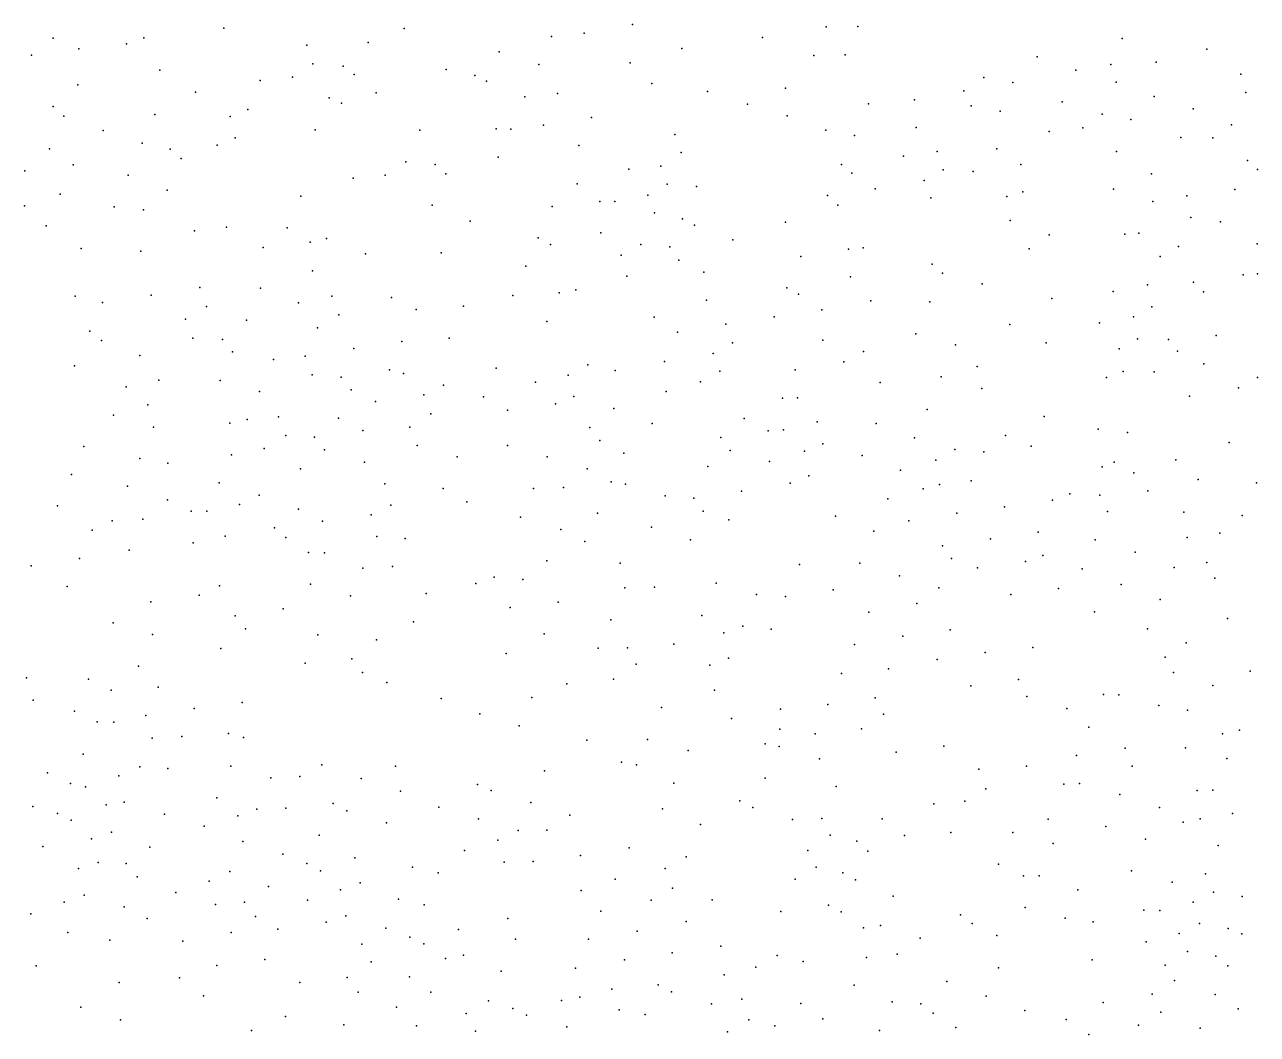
# Model space of a CAD drawing. Header units: inches. Extents: x 1412531 to 1412842, y 4931459 to 4931713.
# Drawn here: x 1412531.4 to 1412608.9, y 4931459 to 4931522.5 of the extents above; entities that cross this region are included whole.
import ezdxf

# ---------------------------------------------------------------- set-up
doc = ezdxf.new("R2010")
doc.units = ezdxf.units.IN
doc.header["$MEASUREMENT"] = 0

msp = doc.modelspace()

# ---------------------------------------------------------------- linework, layer by layer
for p in [(1412569.58, 4931522.49, 71.17), (1412581.77, 4931522.35, 73.65), (1412583.76, 4931522.37, 73.94), (1412533.14, 4931521.64, 60.26), (1412538.85, 4931521.67, 62.69), (1412543.87, 4931522.28, 64.58), (1412555.23, 4931522.24, 67.55), (1412564.49, 4931521.75, 70.11), (1412566.54, 4931521.95, 70.61), (1412577.77, 4931521.69, 72.9), (1412600.39, 4931521.63, 75.1), (1412534.75, 4931520.97, 61.12), (1412537.76, 4931521.29, 62.4), (1412549.09, 4931521.2, 65.92), (1412552.96, 4931521.37, 66.89), (1412561.2, 4931520.78, 68.98), (1412572.69, 4931521, 71.9), (1412605.71, 4931520.95, 75.71), (1412531.79, 4931520.58, 59.98), (1412549.48, 4931520.03, 66.15), (1412563.7, 4931519.98, 69.69), (1412569.44, 4931520.09, 70.99), (1412580.99, 4931520.55, 73.36), (1412582.97, 4931520.6, 73.44), (1412595.04, 4931520.47, 74.67), (1412599.67, 4931519.99, 75.06), (1412602.53, 4931520.13, 75.19), (1412539.86, 4931519.63, 63.19), (1412548.2, 4931519.19, 65.6), (1412551.39, 4931519.88, 66.65), (1412552.08, 4931519.35, 66.67), (1412557.87, 4931519.67, 68.29), (1412559.66, 4931519.3, 68.81), (1412597.48, 4931519.62, 74.51), (1412607.85, 4931519.37, 75.82), (1412534.69, 4931518.71, 61.25), (1412546.17, 4931518.97, 65), (1412560.4, 4931518.94, 68.83), (1412570.81, 4931518.79, 71.36), (1412579.2, 4931518.49, 72.81), (1412591.68, 4931519.17, 74.29), (1412593.5, 4931518.85, 74.15), (1412600, 4931518.87, 75.01), (1412542.1, 4931518.25, 63.94), (1412550.51, 4931517.9, 66.14), (1412553.46, 4931518.21, 67.08), (1412562.81, 4931517.96, 69.48), (1412564.87, 4931518.16, 69.9), (1412574.31, 4931518.28, 71.79), (1412587.32, 4931517.76, 73.69), (1412590.42, 4931518.32, 73.93), (1412602.4, 4931517.97, 75.05), (1412608.17, 4931518.22, 75.64), (1412533.15, 4931517.35, 60.43), (1412545.38, 4931517.16, 64.73), (1412551.28, 4931517.55, 66.36), (1412576.82, 4931517.5, 72.37), (1412584.42, 4931517.52, 73.19), (1412590.89, 4931517.38, 73.99), (1412592.71, 4931517.06, 73.83), (1412596.61, 4931517.63, 74.14), (1412604.86, 4931517.19, 75.4), (1412533.82, 4931516.73, 60.63), (1412539.53, 4931516.84, 63.13), (1412544.27, 4931516.72, 64.46), (1412563.99, 4931516.18, 69.46), (1412567.01, 4931516.66, 70.33), (1412579.32, 4931516.75, 72.76), (1412599.12, 4931516.86, 74.64), (1412600.93, 4931516.53, 74.69), (1412607.27, 4931516.19, 75.58), (1412536.29, 4931515.83, 61.78), (1412544.59, 4931515.38, 64.21), (1412549.62, 4931515.88, 65.92), (1412556.2, 4931515.85, 67.71), (1412561, 4931515.95, 68.87), (1412561.93, 4931515.93, 69.22), (1412572.25, 4931515.59, 71.4), (1412581.75, 4931515.86, 72.94), (1412583.54, 4931515.53, 72.83), (1412587.43, 4931516.03, 73.53), (1412595.8, 4931515.78, 74.21), (1412597.92, 4931516.01, 74.3), (1412604.08, 4931515.4, 75.01), (1412606.08, 4931515.37, 75.19), (1412532.92, 4931514.69, 60.5), (1412538.74, 4931515.03, 62.81), (1412540.51, 4931514.67, 63.1), (1412543.47, 4931514.92, 64.07), (1412566.22, 4931514.89, 69.85), (1412592.5, 4931514.69, 73.61), (1412541.2, 4931514.07, 63.26), (1412555.33, 4931513.87, 67.23), (1412561.14, 4931514.16, 68.71), (1412572.64, 4931514.45, 71.33), (1412586.63, 4931514.23, 73.26), (1412588.75, 4931514.52, 73.24), (1412600.04, 4931514.51, 74.56), (1412608.27, 4931513.94, 75.63), (1412531.37, 4931513.31, 59.85), (1412534.4, 4931513.68, 60.83), (1412537.86, 4931513.02, 62.51), (1412554.02, 4931513.02, 67), (1412557.17, 4931513.69, 67.85), (1412557.85, 4931513.12, 67.94), (1412569.36, 4931513.41, 70.49), (1412571.36, 4931513.6, 71.05), (1412582.73, 4931513.7, 72.64), (1412583.38, 4931513.15, 72.53), (1412589.13, 4931513.36, 73.33), (1412591.01, 4931513.25, 73.38), (1412594.02, 4931513.69, 73.87), (1412602.24, 4931513.12, 74.76), (1412608.89, 4931513.38, 75.76), (1412552.01, 4931512.83, 66.33), (1412566.1, 4931512.49, 69.68), (1412571.76, 4931512.47, 70.87), (1412573.62, 4931512.31, 71.21), (1412587.93, 4931512.7, 73.15), (1412533.59, 4931511.84, 60.71), (1412540.32, 4931512.08, 62.8), (1412548.73, 4931511.71, 65.51), (1412570.56, 4931511.78, 70.86), (1412581.86, 4931511.74, 72.17), (1412584.85, 4931512.16, 72.75), (1412588.35, 4931511.61, 72.78), (1412593.14, 4931511.69, 73.57), (1412594.13, 4931511.97, 73.6), (1412599.84, 4931512.15, 74.19), (1412604.46, 4931511.72, 74.99), (1412607.48, 4931512.13, 75.37), (1412531.35, 4931511.11, 59.53), (1412536.99, 4931511.03, 61.97), (1412538.82, 4931510.85, 62.4), (1412556.98, 4931511.15, 67.39), (1412564.53, 4931511.06, 69.37), (1412567.53, 4931511.38, 70.15), (1412568.47, 4931511.38, 70.37), (1412570.97, 4931510.66, 70.61), (1412582.5, 4931511.14, 72.23), (1412602.32, 4931511.38, 74.47), (1412559.38, 4931510.14, 68.11), (1412572.73, 4931510.29, 71.05), (1412573.48, 4931509.89, 71.1), (1412579.2, 4931510.07, 71.9), (1412593.34, 4931510.18, 73.26), (1412604.7, 4931510.36, 74.86), (1412606.57, 4931510.09, 75.4), (1412532.71, 4931509.84, 60.35), (1412542.04, 4931509.53, 63.33), (1412544.04, 4931509.75, 63.99), (1412547.86, 4931509.72, 65.04), (1412567.6, 4931509.41, 69.83), (1412595.79, 4931509.28, 73.36), (1412600.56, 4931509.31, 74.21), (1412601.43, 4931509.38, 74.23), (1412534.91, 4931508.42, 61), (1412546.35, 4931508.48, 64.54), (1412549.3, 4931508.82, 65.19), (1412550.34, 4931509.04, 65.6), (1412563.65, 4931509.09, 68.81), (1412564.43, 4931508.67, 69.07), (1412570.1, 4931508.67, 70.23), (1412571.94, 4931508.52, 70.56), (1412575.9, 4931508.97, 71.26), (1412583.18, 4931508.38, 72.08), (1412584.09, 4931508.46, 72.04), (1412594.54, 4931508.4, 73.21), (1412603.92, 4931508.54, 74.61), (1412608.87, 4931508.71, 76.02), (1412538.65, 4931508.25, 62.19), (1412552.78, 4931508.08, 66.01), (1412557.55, 4931508.15, 67.51), (1412568.88, 4931507.99, 70.12), (1412572.51, 4931507.69, 70.73), (1412580.17, 4931507.92, 71.6), (1412602.78, 4931507.92, 74.5), (1412549.45, 4931507.01, 65.37), (1412562.87, 4931507.3, 68.43), (1412574.08, 4931506.92, 70.68), (1412588.44, 4931507.44, 72.56), (1412589.08, 4931506.86, 72.44), (1412608.89, 4931506.83, 75.61), (1412569.22, 4931506.67, 69.86), (1412583.3, 4931506.64, 71.94), (1412591.58, 4931506.19, 72.6), (1412601.99, 4931506.13, 74.12), (1412604.88, 4931506.29, 74.9), (1412607.99, 4931506.76, 75.36), (1412534.52, 4931505.41, 60.83), (1412539.31, 4931505.49, 62.39), (1412542.36, 4931505.96, 63.15), (1412546.19, 4931505.93, 64.12), (1412550.67, 4931505.43, 65.39), (1412554.43, 4931505.33, 66.39), (1412562.06, 4931505.47, 68.26), (1412564.98, 4931505.63, 68.78), (1412566.02, 4931505.82, 69.15), (1412579.29, 4931505.95, 71.19), (1412580.02, 4931505.54, 71.35), (1412595.96, 4931505.28, 73.33), (1412599.83, 4931505.72, 74.01), (1412605.51, 4931505.7, 75.18), (1412536.25, 4931505.03, 61.26), (1412542.79, 4931504.78, 63.4), (1412548.57, 4931505.01, 64.99), (1412555.98, 4931504.59, 66.48), (1412558.95, 4931504.79, 67.33), (1412574.23, 4931505.17, 70.57), (1412581.49, 4931504.57, 71.51), (1412584.58, 4931505.13, 71.72), (1412588.28, 4931505.07, 72.08), (1412602.25, 4931504.74, 73.98), (1412541.47, 4931503.97, 62.73), (1412545.31, 4931503.92, 63.75), (1412551.11, 4931504.24, 65.49), (1412564.19, 4931503.83, 68.51), (1412570.94, 4931504.11, 69.99), (1412578.49, 4931504.13, 71.07), (1412598.96, 4931503.74, 73.54), (1412601.1, 4931504.13, 73.78), (1412535.45, 4931503.23, 60.98), (1412549.78, 4931503.43, 65.01), (1412572.41, 4931503.15, 69.9), (1412575.46, 4931503.65, 70.37), (1412587.4, 4931503.06, 71.87), (1412593.32, 4931503.64, 72.68), (1412606.31, 4931502.95, 74.85), (1412536.18, 4931502.63, 61.05), (1412541.92, 4931502.77, 62.93), (1412543.79, 4931502.69, 63.25), (1412552.06, 4931502.14, 65.33), (1412555.08, 4931502.56, 66.35), (1412558.06, 4931502.78, 67.12), (1412575.87, 4931502.48, 70.54), (1412581.55, 4931502.65, 71.14), (1412589.9, 4931502.35, 72.25), (1412595.6, 4931502.49, 73.14), (1412601.36, 4931502.74, 73.78), (1412603.3, 4931502.7, 74.29), (1412538.6, 4931501.7, 61.97), (1412544.43, 4931501.91, 63.53), (1412547, 4931501.43, 64.06), (1412548.99, 4931501.64, 64.74), (1412574.65, 4931501.82, 70.29), (1412584.11, 4931501.95, 71.65), (1412600.2, 4931502.11, 73.67), (1412603.87, 4931501.96, 74.14), (1412534.48, 4931501.05, 60.32), (1412554.3, 4931500.79, 65.69), (1412561.02, 4931500.9, 67.35), (1412566.78, 4931501.1, 68.5), (1412568.5, 4931500.75, 69.07), (1412571.6, 4931501.32, 69.74), (1412575.08, 4931500.7, 70.01), (1412579.81, 4931500.78, 70.87), (1412582.88, 4931501.3, 71.42), (1412591.26, 4931501, 72.17), (1412600.46, 4931500.68, 73.9), (1412602.4, 4931500.66, 74.25), (1412605.52, 4931501.16, 74.5), (1412539.79, 4931500.14, 62.08), (1412543.64, 4931500.12, 62.94), (1412549.44, 4931500.47, 64.56), (1412551.26, 4931500.33, 65.08), (1412555.18, 4931500.56, 66.1), (1412557.69, 4931499.82, 66.68), (1412563.48, 4931500.02, 68.01), (1412565.54, 4931500.45, 68.35), (1412573.86, 4931500.03, 69.88), (1412585.16, 4931500, 71.65), (1412589.01, 4931500.34, 72.03), (1412599.41, 4931500.3, 73.53), (1412608.89, 4931500.3, 75.4), (1412537.73, 4931499.72, 61.32), (1412546.12, 4931499.43, 63.69), (1412551.88, 4931499.53, 65.22), (1412556.47, 4931499.22, 66.12), (1412560.22, 4931499.09, 67.12), (1412565.89, 4931499.12, 68.08), (1412571.7, 4931499.42, 69.18), (1412579.96, 4931499.03, 70.68), (1412591.55, 4931499.62, 72.18), (1412604.62, 4931499.13, 74.51), (1412607.71, 4931499.65, 75.01), (1412539.1, 4931498.59, 61.44), (1412553.41, 4931498.8, 65.39), (1412561.72, 4931498.26, 67.25), (1412564.74, 4931498.66, 67.97), (1412568.42, 4931498.35, 68.5), (1412579.02, 4931499, 70.43), (1412588.12, 4931498.3, 72.01), (1412536.94, 4931497.93, 60.79), (1412545.35, 4931497.66, 63.01), (1412547.31, 4931497.84, 63.83), (1412551.1, 4931497.75, 64.75), (1412556.9, 4931498.03, 66.29), (1412576.6, 4931497.72, 70.14), (1412581.21, 4931497.51, 70.67), (1412595.49, 4931497.85, 73), (1412539.46, 4931497.19, 61.55), (1412544.26, 4931497.43, 62.85), (1412552.62, 4931496.98, 65.15), (1412555.58, 4931497.19, 65.94), (1412566.91, 4931497.16, 68.26), (1412570.82, 4931497.41, 68.83), (1412578.12, 4931496.96, 70.38), (1412579.08, 4931497.02, 70.5), (1412584.92, 4931497.42, 71.25), (1412598.87, 4931497.05, 73.54), (1412600.72, 4931496.85, 73.8), (1412535.08, 4931495.96, 59.71), (1412547.77, 4931496.66, 63.85), (1412549.59, 4931496.55, 64.15), (1412556.03, 4931496.04, 65.85), (1412561.73, 4931496.03, 67.18), (1412567.53, 4931496.35, 68.18), (1412575.14, 4931496.54, 69.63), (1412581.55, 4931496.13, 70.83), (1412587.33, 4931496.51, 71.57), (1412593.04, 4931496.66, 72.47), (1412594.67, 4931495.99, 73.13), (1412607.11, 4931496.23, 75.35), (1412538.59, 4931495.22, 60.78), (1412544.37, 4931495.45, 62.64), (1412546.42, 4931495.84, 63.42), (1412550.22, 4931495.75, 64.3), (1412558.56, 4931495.32, 66.13), (1412564.22, 4931495.31, 67.57), (1412569.05, 4931495.55, 68.57), (1412575.72, 4931495.71, 69.82), (1412580.4, 4931495.67, 70.62), (1412584.04, 4931495.4, 71.05), (1412589.87, 4931495.78, 71.96), (1412591.69, 4931495.64, 72.22), (1412540.35, 4931494.92, 61.33), (1412548.71, 4931494.56, 63.68), (1412552.72, 4931494.98, 64.85), (1412566.74, 4931494.56, 67.81), (1412574.32, 4931494.72, 69.65), (1412578.2, 4931495.02, 70.1), (1412586.45, 4931494.48, 71.55), (1412588.66, 4931495.11, 71.85), (1412599.12, 4931494.68, 74.08), (1412599.89, 4931494.98, 74.13), (1412603.76, 4931495.12, 74.65), (1412534.29, 4931494.21, 58.78), (1412543.59, 4931493.68, 61.92), (1412554, 4931493.63, 64.92), (1412568.24, 4931493.74, 68.36), (1412569.14, 4931493.6, 68.35), (1412579.51, 4931493.67, 70.42), (1412580.67, 4931494.13, 70.53), (1412590.89, 4931493.8, 72.24), (1412601.12, 4931494.31, 74.53), (1412605.17, 4931493.89, 75.51), (1412608.83, 4931493.68, 76.45), (1412537.81, 4931493.47, 59.92), (1412546.11, 4931492.91, 62.53), (1412557.68, 4931493.33, 65.69), (1412563.35, 4931493.33, 66.97), (1412565.25, 4931493.4, 67.31), (1412571.64, 4931492.87, 69), (1412576.44, 4931493.17, 69.72), (1412587.87, 4931493.31, 71.71), (1412588.89, 4931493.57, 71.65), (1412597.09, 4931493, 73.42), (1412598.98, 4931492.9, 74.38), (1412602.01, 4931493.19, 74.8), (1412533.42, 4931492.24, 57.98), (1412540.33, 4931492.61, 60.47), (1412544.86, 4931492.32, 62.04), (1412554.38, 4931492.27, 64.75), (1412559.16, 4931492.49, 66.04), (1412573.45, 4931492.72, 69.17), (1412585.65, 4931492.68, 71.26), (1412592.98, 4931492.17, 72.83), (1412596, 4931492.6, 73.15), (1412536.86, 4931491.29, 59.19), (1412538.78, 4931491.4, 59.79), (1412541.82, 4931491.91, 60.87), (1412542.81, 4931491.9, 61.35), (1412548.57, 4931492.02, 62.78), (1412553.14, 4931491.68, 64.08), (1412562.55, 4931491.52, 66.65), (1412567.38, 4931491.78, 67.62), (1412574.04, 4931491.91, 69.19), (1412575.64, 4931491.35, 69.58), (1412582.35, 4931491.58, 70.65), (1412586.97, 4931491.29, 71.57), (1412589.99, 4931491.78, 72.19), (1412599.47, 4931491.89, 74.73), (1412604.26, 4931491.83, 75.65), (1412607.93, 4931491.63, 76.59), (1412535.59, 4931490.71, 58.46), (1412547.06, 4931490.85, 62.03), (1412550.08, 4931491.27, 63.22), (1412565.07, 4931490.76, 67.08), (1412570.77, 4931490.89, 68.42), (1412584.76, 4931490.64, 71.24), (1412595.11, 4931490.58, 73.05), (1412606.54, 4931490.52, 76.6), (1412541.94, 4931489.91, 60.61), (1412543.97, 4931490.34, 61.51), (1412547.78, 4931490.24, 62.24), (1412553.51, 4931490.3, 64.1), (1412555.28, 4931490.18, 64.61), (1412566.58, 4931490, 67.19), (1412573.24, 4931490.11, 68.93), (1412592.1, 4931490.17, 72.5), (1412598.68, 4931490.1, 74.33), (1412604.48, 4931490.25, 75.93), (1412537.92, 4931489.45, 58.82), (1412549.2, 4931489.31, 62.49), (1412550.21, 4931489.28, 62.71), (1412589.09, 4931489.72, 72.35), (1412595.39, 4931489.12, 73.49), (1412601.21, 4931489.33, 75.5), (1412531.76, 4931488.47, 56.69), (1412534.8, 4931488.93, 57.87), (1412552.62, 4931488.32, 63.49), (1412554.49, 4931488.42, 63.93), (1412564.2, 4931488.78, 66.54), (1412568.82, 4931488.64, 67.9), (1412580.09, 4931488.55, 70.42), (1412583.88, 4931488.64, 70.93), (1412589.65, 4931488.92, 72.39), (1412591.28, 4931488.34, 72.57), (1412594.3, 4931488.74, 73.07), (1412597.88, 4931488.27, 74.38), (1412603.66, 4931488.36, 76.46), (1412605.72, 4931488.67, 76.76), (1412560.89, 4931487.76, 65.65), (1412562.68, 4931487.61, 66.19), (1412586.38, 4931487.83, 71.9), (1412606.21, 4931487.7, 77.13), (1412534.02, 4931487.17, 56.92), (1412543.6, 4931487.2, 60.36), (1412549.34, 4931487.31, 62.03), (1412556.61, 4931486.73, 64.55), (1412559.73, 4931487.35, 65.15), (1412569.1, 4931487.09, 67.76), (1412570.96, 4931487.12, 68.35), (1412574.84, 4931487.38, 69.19), (1412577.39, 4931486.66, 69.93), (1412582.2, 4931486.96, 70.81), (1412588.85, 4931487.09, 72.29), (1412593.39, 4931486.67, 73.48), (1412596.39, 4931487.04, 74.15), (1412600.32, 4931487.29, 75.48), (1412539.28, 4931486.21, 58.65), (1412542.32, 4931486.62, 59.78), (1412551.85, 4931486.57, 62.69), (1412564.9, 4931486.18, 66.75), (1412579.2, 4931486.53, 70.19), (1412587.48, 4931486.09, 72.08), (1412602.78, 4931486.34, 76.28), (1412544.6, 4931485.33, 60.07), (1412547.62, 4931485.76, 61.15), (1412561.89, 4931485.84, 65.61), (1412568.22, 4931485.07, 67.53), (1412573.95, 4931485.35, 69.07), (1412584.45, 4931485.56, 71.79), (1412598.65, 4931485.58, 75.44), (1412607.02, 4931485.15, 77.99), (1412536.92, 4931484.88, 57.87), (1412545.25, 4931484.51, 60.26), (1412555.82, 4931484.95, 64.01), (1412576.52, 4931484.68, 69.44), (1412578.3, 4931484.49, 70.29), (1412589.57, 4931484.45, 72.76), (1412601.98, 4931484.51, 76.39), (1412539.4, 4931484.14, 59.05), (1412549.79, 4931484.13, 62.08), (1412553.49, 4931483.81, 62.96), (1412564.02, 4931484.18, 66.26), (1412572.18, 4931483.55, 68.4), (1412575.34, 4931484.25, 69.18), (1412583.55, 4931483.53, 71.81), (1412586.58, 4931484.05, 72.15), (1412604.42, 4931483.62, 77.33), (1412543.69, 4931483.26, 60.28), (1412561.64, 4931482.96, 65.62), (1412567.43, 4931483.29, 67.1), (1412569.28, 4931483.32, 67.72), (1412591.77, 4931483.01, 73.58), (1412594.76, 4931483.33, 74.65), (1412538.52, 4931482.16, 58.35), (1412548.99, 4931482.34, 61.58), (1412551.93, 4931482.62, 62.74), (1412569.81, 4931482.28, 67.8), (1412574.44, 4931482.22, 69.07), (1412575.63, 4931482.65, 69.26), (1412585.68, 4931481.99, 72.4), (1412588.74, 4931482.58, 73.15), (1412603.1, 4931482.73, 77.27), (1412531.46, 4931481.42, 54.95), (1412535.37, 4931481.34, 56.17), (1412552.6, 4931481.76, 62.9), (1412568.4, 4931481.34, 67.24), (1412582.74, 4931481.7, 71.83), (1412593.86, 4931481.31, 74.62), (1412603.61, 4931481.76, 77.54), (1412608.43, 4931481.84, 78.98), (1412536.8, 4931480.65, 56.85), (1412539.75, 4931480.84, 58.28), (1412554.13, 4931481.14, 63.31), (1412565.46, 4931481.04, 66.58), (1412574.75, 4931480.65, 69), (1412590.86, 4931480.92, 73.94), (1412606.1, 4931480.95, 78.45), (1412531.88, 4931480.02, 54.97), (1412545.03, 4931479.88, 60.73), (1412557.55, 4931480.13, 64.38), (1412563.26, 4931480.18, 66.03), (1412581.87, 4931479.74, 71.23), (1412584.86, 4931480.17, 72.4), (1412594.38, 4931480.26, 75.07), (1412599.21, 4931480.38, 76.46), (1412600.17, 4931480.36, 77.06), (1412602.7, 4931479.68, 78.14), (1412534.48, 4931479.33, 55.78), (1412538.97, 4931479.06, 57.58), (1412542.02, 4931479.49, 59.21), (1412559.98, 4931479.17, 64.82), (1412571.41, 4931479.56, 67.96), (1412575.82, 4931478.87, 69.56), (1412578.89, 4931479.46, 70.65), (1412585.37, 4931479.14, 72.47), (1412596.91, 4931479.49, 76.2), (1412604.49, 4931479.39, 78.74), (1412535.92, 4931478.66, 56.24), (1412536.96, 4931478.64, 56.64), (1412562.46, 4931478.4, 65.57), (1412578.86, 4931478.19, 70.6), (1412583.99, 4931478.21, 71.78), (1412598.3, 4931478.32, 76.83), (1412607.76, 4931478.14, 80.01), (1412539.38, 4931477.63, 57.64), (1412541.23, 4931477.73, 58.36), (1412544.17, 4931477.93, 59.76), (1412545.11, 4931477.67, 60.23), (1412566.71, 4931477.51, 66.79), (1412570.52, 4931477.55, 67.75), (1412581.07, 4931477.9, 71.17), (1412606.69, 4931477.9, 79.84), (1412535.03, 4931476.62, 56.11), (1412573.09, 4931476.85, 68.31), (1412577.92, 4931477.28, 70.17), (1412578.82, 4931477.1, 70.29), (1412586.17, 4931476.75, 72.62), (1412589.17, 4931477.13, 73.42), (1412600.57, 4931477.01, 77.73), (1412604.38, 4931477.03, 79.05), (1412538.59, 4931475.82, 57.35), (1412544.32, 4931475.88, 59.55), (1412550.04, 4931475.95, 61.82), (1412554.67, 4931475.88, 63.62), (1412568.9, 4931476.12, 67.33), (1412569.83, 4931475.96, 67.37), (1412581.34, 4931476.33, 71.04), (1412594.37, 4931475.88, 75.26), (1412597.51, 4931476.54, 76.34), (1412601.02, 4931475.87, 77.74), (1412606.97, 4931476.36, 79.66), (1412532.78, 4931475.45, 55.59), (1412537.28, 4931475.26, 56.68), (1412540.35, 4931475.72, 57.88), (1412546.83, 4931475.14, 60.47), (1412548.66, 4931475.23, 61.01), (1412552.52, 4931475.09, 62.4), (1412564.06, 4931475.58, 66.75), (1412577.94, 4931475.11, 69.93), (1412591.37, 4931475.68, 74.12), (1412534.23, 4931474.79, 55.95), (1412535.18, 4931474.58, 56.15), (1412554.99, 4931474.29, 63.48), (1412559.83, 4931474.71, 65.26), (1412560.69, 4931474.33, 65.39), (1412572.19, 4931474.81, 68.36), (1412582.39, 4931474.59, 71.39), (1412591.81, 4931474.44, 74.56), (1412596.72, 4931474.74, 76.17), (1412597.71, 4931474.78, 76.33), (1412605.11, 4931474.35, 79.1), (1412606.09, 4931474.37, 79.39), (1412537.62, 4931473.6, 56.9), (1412543.44, 4931473.88, 59.07), (1412550.76, 4931473.53, 61.9), (1412563.18, 4931473.58, 66.36), (1412576.33, 4931473.7, 69.4), (1412588.54, 4931473.51, 73.14), (1412590.48, 4931473.66, 74.19), (1412600.23, 4931474.09, 77.38), (1412531.87, 4931473.34, 56.27), (1412533.41, 4931472.9, 56.53), (1412536.47, 4931473.43, 56.59), (1412540.14, 4931472.86, 57.87), (1412544.75, 4931472.74, 59.39), (1412545.96, 4931473.16, 59.73), (1412547.78, 4931473.24, 60.53), (1412551.62, 4931473.06, 62.22), (1412557.4, 4931473.29, 64.38), (1412565.65, 4931472.79, 66.92), (1412571.48, 4931473.18, 68.39), (1412577.15, 4931473.28, 69.81), (1412602.73, 4931473.28, 78.27), (1412607.32, 4931472.89, 79.84), (1412534.28, 4931472.48, 56.62), (1412542.64, 4931472.09, 58.53), (1412554.11, 4931472.3, 63.14), (1412559.9, 4931472.55, 64.89), (1412573.86, 4931472.2, 69.01), (1412579.66, 4931472.51, 70.6), (1412581.5, 4931472.58, 71.26), (1412585.28, 4931472.55, 72.21), (1412595.74, 4931472.54, 75.86), (1412599.35, 4931472.08, 77.22), (1412604.22, 4931472.35, 78.88), (1412605.29, 4931472.55, 79.4), (1412535.56, 4931471.3, 57.45), (1412536.81, 4931471.72, 57.34), (1412545.07, 4931471.13, 59.62), (1412549.88, 4931471.54, 61.42), (1412561.11, 4931471.21, 65.22), (1412562.4, 4931471.82, 65.6), (1412564.2, 4931471.85, 66.55), (1412582.02, 4931471.53, 71.43), (1412583.7, 4931471.16, 71.76), (1412586.69, 4931471.52, 72.83), (1412589.6, 4931471.7, 73.55), (1412593.5, 4931471.71, 75), (1412601.85, 4931471.28, 78.09), (1412532.5, 4931470.81, 56.91), (1412539.23, 4931470.78, 58.26), (1412559.02, 4931470.57, 64.35), (1412569.37, 4931470.73, 68.15), (1412580.61, 4931470.56, 71.21), (1412584.39, 4931470.52, 72.07), (1412596.04, 4931471, 75.65), (1412606.43, 4931470.88, 79.7), (1412535.98, 4931469.81, 58.08), (1412537.73, 4931469.75, 58.35), (1412547.58, 4931470.33, 60.58), (1412549.09, 4931469.75, 60.87), (1412552.11, 4931470.11, 62.14), (1412561.52, 4931469.84, 65.06), (1412563.33, 4931469.88, 65.79), (1412566.32, 4931470.26, 66.94), (1412572.97, 4931470.18, 69.05), (1412592.61, 4931469.71, 74.9), (1412534.73, 4931469.43, 57.78), (1412538.43, 4931468.91, 58.61), (1412544.26, 4931469.25, 59.89), (1412549.96, 4931469.29, 61.15), (1412555.75, 4931469.51, 63.21), (1412557.37, 4931469.17, 63.73), (1412571.64, 4931469.43, 68.44), (1412581.13, 4931469.53, 71.15), (1412582.81, 4931469.17, 71.38), (1412594.17, 4931468.97, 75.12), (1412595.16, 4931468.98, 75.6), (1412600.98, 4931469.3, 77.69), (1412605.63, 4931469.1, 79.37), (1412542.95, 4931468.65, 59.48), (1412546.69, 4931468.31, 60.4), (1412551.22, 4931468.09, 61.94), (1412552.45, 4931468.53, 61.97), (1412566.36, 4931468.05, 66.98), (1412568.49, 4931468.76, 67.53), (1412572.1, 4931468.19, 68.51), (1412579.81, 4931468.77, 70.81), (1412583.61, 4931468.73, 71.74), (1412597.6, 4931468.1, 76.6), (1412603.54, 4931468.57, 78.8), (1412533.83, 4931467.33, 58.49), (1412535.09, 4931467.75, 58.4), (1412540.85, 4931467.93, 59.18), (1412545.17, 4931467.33, 60.48), (1412549.15, 4931467.44, 61.26), (1412554.86, 4931467.51, 63), (1412570.76, 4931467.45, 68.03), (1412574.59, 4931467.46, 69.15), (1412585.98, 4931467.7, 72.43), (1412604.85, 4931467.33, 78.96), (1412606.13, 4931467.95, 79.64), (1412607.94, 4931467.68, 80.17), (1412531.73, 4931466.58, 58.65), (1412537.61, 4931467.02, 59.18), (1412543.36, 4931467.17, 60.36), (1412551.55, 4931466.47, 62.17), (1412556.48, 4931467.15, 63.42), (1412567.6, 4931466.76, 67.18), (1412578.92, 4931466.73, 70.9), (1412581.92, 4931467.14, 71.5), (1412582.72, 4931466.71, 71.8), (1412590.22, 4931466.52, 73.71), (1412594.29, 4931466.98, 75.32), (1412601.76, 4931466.81, 77.85), (1412602.76, 4931466.8, 78.33), (1412539.05, 4931466.3, 59.78), (1412545.87, 4931466.42, 61.1), (1412550.32, 4931466.06, 61.94), (1412561.74, 4931466.29, 65.1), (1412572.96, 4931466.1, 68.24), (1412584.11, 4931465.7, 72.33), (1412585.18, 4931465.86, 72.57), (1412590.96, 4931465.97, 73.82), (1412596.81, 4931466.31, 76.32), (1412598.57, 4931466.08, 76.68), (1412605.26, 4931465.97, 79.37), (1412534.07, 4931465.41, 59.4), (1412536.71, 4931464.93, 59.69), (1412544.34, 4931465.41, 61.44), (1412547.28, 4931465.62, 61.46), (1412554.06, 4931465.68, 62.86), (1412555.58, 4931465.12, 63.43), (1412558.63, 4931465.6, 64.25), (1412562.22, 4931465, 65.33), (1412566.82, 4931464.99, 66.61), (1412569.88, 4931465.49, 67.36), (1412587.68, 4931465.06, 73.13), (1412592.5, 4931465.22, 74.38), (1412603.97, 4931465.35, 78.57), (1412607.05, 4931465.66, 80.15), (1412607.91, 4931465.32, 80.24), (1412541.3, 4931464.87, 60.67), (1412552.56, 4931464.68, 63.12), (1412556.46, 4931464.71, 63.76), (1412572.08, 4931464.14, 67.58), (1412575.14, 4931464.56, 68.76), (1412601.89, 4931464.83, 77.89), (1412604.49, 4931464.21, 78.77), (1412546.45, 4931463.72, 62.19), (1412553.14, 4931463.56, 63.89), (1412557.82, 4931463.78, 64.19), (1412558.96, 4931463.98, 64.49), (1412569.08, 4931463.69, 66.94), (1412578.68, 4931463.96, 70), (1412580.33, 4931463.59, 70.51), (1412584.3, 4931463.85, 72.25), (1412586.23, 4931464.06, 73), (1412598.5, 4931463.7, 77.11), (1412603.09, 4931463.36, 78.32), (1412606.27, 4931463.92, 79.51), (1412532.08, 4931463.31, 60.18), (1412543.43, 4931463.34, 61.75), (1412555.56, 4931462.63, 64.3), (1412561.33, 4931462.98, 65.23), (1412566.01, 4931463.18, 66.44), (1412575.36, 4931462.75, 68.71), (1412577.35, 4931463.23, 69.42), (1412592.61, 4931463.2, 74.76), (1412607.03, 4931463.31, 80.07), (1412537.3, 4931462.27, 61.53), (1412541.09, 4931462.56, 62.55), (1412548.67, 4931462.27, 63.3), (1412551.64, 4931462.58, 64), (1412568.28, 4931461.84, 67.15), (1412571.19, 4931462.12, 67.48), (1412583.52, 4931462.1, 71.53), (1412589.36, 4931462.33, 73.76), (1412603.68, 4931462.4, 78.75), (1412542.61, 4931461.43, 62.54), (1412552.33, 4931461.67, 64.26), (1412556.89, 4931461.66, 65.15), (1412560.53, 4931461.11, 65.57), (1412565.12, 4931461.13, 66.51), (1412566.28, 4931461.34, 66.68), (1412572.04, 4931461.69, 67.96), (1412576.47, 4931461.23, 69.15), (1412585.92, 4931461.05, 72.6), (1412591.83, 4931461.41, 74.51), (1412602.28, 4931461.54, 78.33), (1412606.23, 4931461.52, 79.95), (1412534.88, 4931460.72, 61.38), (1412554.74, 4931460.71, 65.14), (1412559.13, 4931460.32, 65.78), (1412562.05, 4931460.64, 65.68), (1412568.75, 4931460.56, 67.46), (1412574.56, 4931460.92, 68.71), (1412580.18, 4931460.95, 70.51), (1412587.73, 4931460.93, 73.01), (1412588.49, 4931460.35, 73.28), (1412594.27, 4931460.51, 75.51), (1412599.19, 4931461.01, 77.35), (1412602.81, 4931460.41, 78.45), (1412607.69, 4931460.62, 80.25), (1412537.38, 4931459.92, 62.3), (1412547.75, 4931460.14, 64.4), (1412551.43, 4931459.6, 64.83), (1412555.99, 4931459.55, 65.88), (1412562.91, 4931460.21, 66), (1412570.38, 4931460.25, 67.85), (1412576.91, 4931459.92, 69.86), (1412578.54, 4931459.54, 70.46), (1412581.56, 4931459.98, 70.76), (1412596.86, 4931459.95, 76.23), (1412601.41, 4931459.58, 77.8), (1412545.62, 4931459.25, 63.97), (1412559.71, 4931459.21, 66.51), (1412565.46, 4931459.48, 67.11), (1412575.56, 4931459.16, 69.53), (1412585.13, 4931459.26, 72.37), (1412589.93, 4931459.43, 73.65), (1412598.3, 4931459.01, 77.14), (1412605.29, 4931459.39, 79.06)]:
    msp.add_point(p)

doc.saveas('drawing.dxf')
